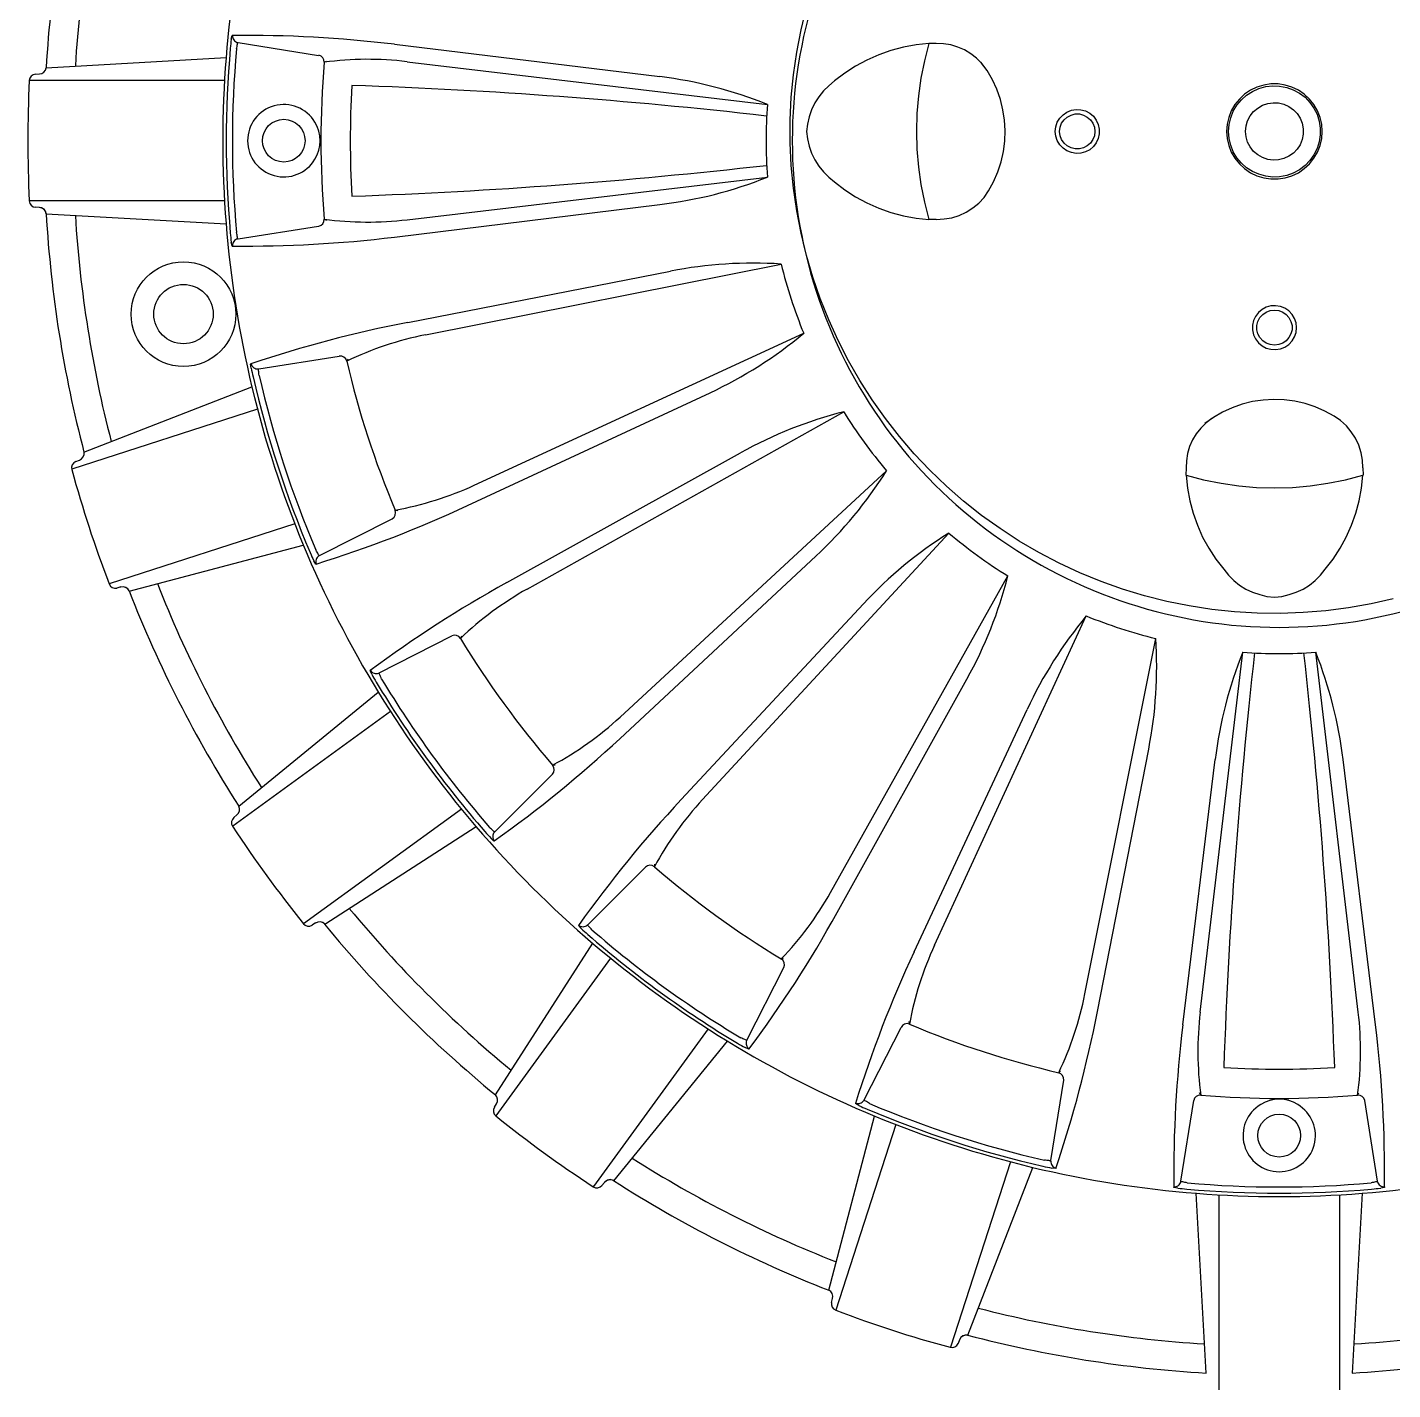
# Model space of a CAD drawing. Extents: x 4 to 114, y 0 to 295.
# Drawn here: x 7.05 to 52.82, y 0 to 45.67 of the extents above; entities that cross this region are included whole.
import ezdxf

# ---------------------------------------------------------------- set-up
doc = ezdxf.new("R2010")
doc.units = 0
doc.layers.add('LIVELLO_1', color=160, linetype='Continuous')

# ---------------------------------------------------------------- blocks, each defined once
blk = doc.blocks.new('AI9-BLK1')
at = {"layer": 'LIVELLO_1', "color": 7}
for p, q in [((-43.47, -102.603), (-43.444, -102.478)), ((-43.444, -102.478), (-43.438, -102.478)), ((-43.429, -102.472), (-43.438, -102.478)), ((-43.255, -102.711), (-43.239, -102.711)), ((-43.239, -102.711), (-40.541, -103.143)), ((-37.999, -102.773), (-29.099, -103.857)), ((-20.083, -102.748), (-20.081, -102.742)), ((-19.836, -102.748), (-20.081, -102.742)), ((-49.674, -103.558), (-43.645, -103.216)), ((-40.355, -103.376), (-40.277, -103.334)), ((-37.574, -103.355), (-25.498, -104.786)), ((-50.032, -103.772), (-49.902, -103.768)), ((-50.233, -103.99), (-50.239, -103.984)), ((-50.231, -103.978), (-50.233, -103.99)), ((-43.697, -103.984), (-50.233, -103.984)), ((-25.498, -104.786), (-25.515, -104.78)), ((-37.574, -108.654), (-25.498, -107.223)), ((-25.498, -107.223), (-25.515, -107.229)), ((-50.233, -108.024), (-50.233, -108.018)), ((-43.697, -108.024), (-50.233, -108.024)), ((-50.028, -108.23), (-50.032, -108.236)), ((-49.902, -108.241), (-50.032, -108.236)), ((-49.674, -108.457), (-43.645, -108.791)), ((-37.999, -109.236), (-29.099, -108.145)), ((-43.239, -109.298), (-40.541, -108.872)), ((-40.355, -108.633), (-40.277, -108.673)), ((-20.081, -108.645), (-20.083, -108.641)), ((-19.836, -108.641), (-20.081, -108.645)), ((-43.255, -109.298), (-43.239, -109.298)), ((-36.963, -112.515), (-25.037, -110.139)), ((-25.037, -110.139), (-25.052, -110.143)), ((-37.546, -112.094), (-28.746, -110.378)), ((-35.325, -117.554), (-24.282, -112.461)), ((-24.282, -112.461), (-24.296, -112.467)), ((-42.819, -113.492), (-42.81, -113.485)), ((-42.802, -113.625), (-42.819, -113.492)), ((-42.802, -113.481), (-42.81, -113.485)), ((-42.549, -113.651), (-39.849, -113.226)), ((-39.6, -113.396), (-39.537, -113.332)), ((-42.565, -113.651), (-42.549, -113.651)), ((-48.409, -116.448), (-42.776, -114.26)), ((-35.549, -118.238), (-27.418, -114.453)), ((-42.591, -115.004), (-48.808, -117.021)), ((-33.551, -121.034), (-22.941, -115.095)), ((-22.941, -115.095), (-22.954, -115.106)), ((-34.234, -120.818), (-26.395, -116.464)), ((-48.806, -117.027), (-48.813, -117.027)), ((-48.81, -117.017), (-48.806, -117.027)), ((-30.436, -125.326), (-21.504, -117.071)), ((-21.504, -117.071), (-21.516, -117.085)), ((-11.461, -116.975), (-11.468, -117.22)), ((-5.54, -116.975), (-5.532, -117.22)), ((-11.459, -117.22), (-11.468, -117.22)), ((-5.532, -117.22), (-5.54, -117.22)), ((-37.976, -118.39), (-37.891, -118.402)), ((-41.341, -118.845), (-47.558, -120.863)), ((-40.513, -119.912), (-38.078, -118.676)), ((-27.668, -128.088), (-19.415, -119.158)), ((-19.415, -119.158), (-19.425, -119.168)), ((-46.892, -121.103), (-41.055, -119.563)), ((-40.528, -119.921), (-40.513, -119.912)), ((-30.438, -126.042), (-23.875, -119.931)), ((-23.379, -131.202), (-17.436, -120.596)), ((-17.436, -120.596), (-17.445, -120.606)), ((-47.558, -120.863), (-47.56, -120.857)), ((-47.175, -120.965), (-47.304, -121.001)), ((-47.3, -121.001), (-47.304, -121.001)), ((-28.386, -128.092), (-22.277, -121.528)), ((-19.896, -132.974), (-14.808, -121.938)), ((-14.808, -121.938), (-14.812, -121.948)), ((-38.512, -123.847), (-36.076, -122.602)), ((-35.786, -122.687), (-35.746, -122.608)), ((-14.857, -134.61), (-12.48, -122.693)), ((-12.48, -122.693), (-12.485, -122.704)), ((-10.992, -135.223), (-9.565, -123.153)), ((-9.565, -123.153), (-9.567, -123.169)), ((-5.691, -135.223), (-7.118, -123.153)), ((-7.118, -123.153), (-7.118, -123.169)), ((-38.816, -123.774), (-38.809, -123.767)), ((-38.758, -123.892), (-38.816, -123.774)), ((-38.805, -123.761), (-38.809, -123.767)), ((-38.524, -123.853), (-38.512, -123.847)), ((-43.219, -128.308), (-38.541, -124.488)), ((-23.16, -131.883), (-18.808, -124.052)), ((-38.133, -125.145), (-43.421, -128.979)), ((-20.578, -133.2), (-16.795, -125.074)), ((-14.435, -135.196), (-12.717, -126.399)), ((-11.573, -135.645), (-10.485, -126.752)), ((-5.113, -135.645), (-6.2, -126.752)), ((-32.697, -126.939), (-32.609, -126.923)), ((-34.638, -129.172), (-32.707, -127.239)), ((-35.755, -128.41), (-41.045, -132.253)), ((-43.425, -128.973), (-43.419, -128.989)), ((-43.419, -128.989), (-43.425, -128.985)), ((-40.337, -132.269), (-35.263, -128.996)), ((-34.651, -129.183), (-34.638, -129.172)), ((-31.518, -132.286), (-29.586, -130.358)), ((-29.287, -130.348), (-29.271, -130.256)), ((-41.045, -132.253), (-41.049, -132.247)), ((-40.647, -132.228), (-40.76, -132.303)), ((-40.757, -132.296), (-40.76, -132.303)), ((-31.83, -132.319), (-31.826, -132.309)), ((-31.741, -132.413), (-31.83, -132.319)), ((-31.824, -132.303), (-31.826, -132.309)), ((-31.53, -132.296), (-31.518, -132.286)), ((-34.617, -137.992), (-31.347, -132.911)), ((-30.759, -133.406), (-34.602, -138.69)), ((-25.033, -133.435), (-24.954, -133.395)), ((-26.19, -136.158), (-24.95, -133.724)), ((-27.487, -135.782), (-31.331, -141.066)), ((-22.259, -138.162), (-21.019, -135.73)), ((-20.736, -135.622), (-20.747, -135.537)), ((-30.649, -140.869), (-26.836, -136.191)), ((-26.196, -136.174), (-26.19, -136.158)), ((-15.733, -137.248), (-15.673, -137.184)), ((-15.995, -140.196), (-15.567, -137.498)), ((-22.267, -138.175), (-22.259, -138.162)), ((-11.636, -140.886), (-11.209, -138.185)), ((-10.972, -138.004), (-11.009, -137.924)), ((-5.713, -138.004), (-5.674, -137.924)), ((-5.049, -140.886), (-5.476, -138.185)), ((-34.651, -138.408), (-34.581, -138.293)), ((-22.545, -138.266), (-22.545, -138.277)), ((-22.545, -138.283), (-22.545, -138.277)), ((-22.431, -138.351), (-22.545, -138.283)), ((-34.607, -138.686), (-34.595, -138.696)), ((-34.595, -138.696), (-34.604, -138.696)), ((-23.444, -144.539), (-21.904, -138.705)), ((-21.189, -138.987), (-23.209, -145.204)), ((-17.345, -140.238), (-19.364, -146.455)), ((-18.778, -146.049), (-16.598, -140.424)), ((-15.997, -140.215), (-15.995, -140.196)), ((-30.958, -140.925), (-31.043, -141.027)), ((-11.638, -140.902), (-11.636, -140.886)), ((-5.047, -140.902), (-5.049, -140.886)), ((-31.331, -141.066), (-31.335, -141.066)), ((-31.043, -141.023), (-31.043, -141.027)), ((-11.875, -141.073), (-11.873, -141.083)), ((-11.873, -141.093), (-11.873, -141.083)), ((-11.743, -141.118), (-11.873, -141.093)), ((-10.79, -147.319), (-11.13, -141.289)), ((-10.365, -141.338), (-10.365, -147.875)), ((-6.32, -141.338), (-6.32, -147.875)), ((-5.887, -147.319), (-5.555, -141.289)), ((-23.346, -144.949), (-23.314, -144.82)), ((-23.216, -145.198), (-23.205, -145.204)), ((-23.205, -145.204), (-23.209, -145.21)), ((-19.364, -146.455), (-19.37, -146.448)), ((-19.056, -146.203), (-19.104, -146.326)), ((-19.104, -146.318), (-19.104, -146.326))]:
    blk.add_line(p, q, dxfattribs=at)
for points in [[(-4.517, -121.36), (-5.261, -121.53), (-6.019, -121.668), (-6.778, -121.761), (-7.542, -121.825), (-8.309, -121.854), (-9.078, -121.842), (-9.843, -121.8), (-10.605, -121.719), (-11.362, -121.603), (-12.113, -121.449), (-12.857, -121.264), (-13.591, -121.038), (-14.312, -120.782), (-15.023, -120.494), (-15.718, -120.17), (-16.397, -119.814), (-17.058, -119.43), (-17.7, -119.009), (-18.321, -118.564), (-18.922, -118.086), (-19.498, -117.582), (-20.051, -117.052), (-20.576, -116.5), (-21.074, -115.918), (-21.544, -115.318), (-21.987, -114.692), (-22.399, -114.048), (-22.78, -113.388), (-23.129, -112.704), (-23.444, -112.008), (-23.726, -111.3), (-23.98, -110.575), (-24.192, -109.848), (-24.371, -109.105), (-24.516, -108.355), (-24.624, -107.598), (-24.696, -106.841), (-24.733, -106.074), (-24.733, -105.314), (-24.696, -104.549), (-24.624, -103.791), (-24.516, -103.035), (-24.371, -102.285), (-24.192, -101.54)], [(-43.296, -102.927), (-43.284, -102.886), (-43.276, -102.848), (-43.27, -102.807), (-43.263, -102.773)], [(-43.263, -102.773), (-43.259, -102.75), (-43.257, -102.729), (-43.255, -102.715), (-43.255, -102.711)], [(-20.083, -102.748), (-20.513, -102.792), (-20.938, -102.869), (-21.357, -102.979), (-21.765, -103.122), (-22.161, -103.301), (-22.541, -103.506), (-22.906, -103.737), (-23.248, -104.003)], [(-20.083, -102.748), (-20.233, -103.326), (-20.351, -103.909), (-20.436, -104.502), (-20.487, -105.098), (-20.503, -105.694), (-20.487, -106.292), (-20.436, -106.888), (-20.351, -107.474), (-20.233, -108.062), (-20.083, -108.641)], [(-18.169, -103.602), (-18.317, -103.409), (-18.488, -103.237), (-18.681, -103.087), (-18.892, -102.96), (-19.115, -102.865), (-19.349, -102.796), (-19.592, -102.757), (-19.836, -102.748)], [(-18.086, -107.69), (-17.915, -107.38), (-17.775, -107.052), (-17.664, -106.718), (-17.588, -106.371), (-17.543, -106.022), (-17.53, -105.667), (-17.552, -105.314), (-17.605, -104.965), (-17.69, -104.618), (-17.809, -104.281), (-17.956, -103.959), (-18.134, -103.654), (-18.339, -103.37)], [(-23.248, -104.003), (-23.444, -104.161), (-23.622, -104.333), (-23.777, -104.531), (-23.909, -104.738), (-24.02, -104.965), (-24.101, -105.204), (-24.156, -105.445), (-24.183, -105.694)], [(-6.897, -105.694), (-6.914, -105.455), (-6.969, -105.224), (-7.057, -105), (-7.176, -104.794), (-7.325, -104.609), (-7.501, -104.448), (-7.699, -104.31), (-7.916, -104.208), (-8.143, -104.142), (-8.382, -104.103), (-8.62, -104.103), (-8.859, -104.142), (-9.088, -104.208), (-9.303, -104.31), (-9.503, -104.448), (-9.677, -104.609), (-9.826, -104.794), (-9.947, -105), (-10.032, -105.224), (-10.085, -105.455), (-10.105, -105.694), (-10.085, -105.935), (-10.032, -106.165), (-9.947, -106.387), (-9.826, -106.595), (-9.677, -106.78), (-9.503, -106.942), (-9.303, -107.077), (-9.088, -107.181), (-8.859, -107.249), (-8.62, -107.283), (-8.382, -107.283), (-8.143, -107.249), (-7.916, -107.181), (-7.699, -107.077), (-7.501, -106.942), (-7.325, -106.78), (-7.176, -106.595), (-7.057, -106.387), (-6.969, -106.165), (-6.914, -105.935), (-6.897, -105.694)], [(-10.038, -105.694), (-10.022, -105.461), (-9.967, -105.233), (-9.88, -105.013), (-9.758, -104.813), (-9.61, -104.632), (-9.435, -104.479), (-9.235, -104.352), (-9.02, -104.256), (-8.794, -104.192), (-8.561, -104.163), (-8.327, -104.175), (-8.092, -104.217), (-7.871, -104.296), (-7.665, -104.412), (-7.477, -104.549), (-7.314, -104.72), (-7.178, -104.911), (-7.075, -105.12), (-7.004, -105.347), (-6.967, -105.58), (-6.967, -105.81), (-7.004, -106.041), (-7.075, -106.269), (-7.178, -106.479), (-7.314, -106.67), (-7.477, -106.836), (-7.665, -106.978), (-7.871, -107.094), (-8.092, -107.173), (-8.327, -107.214), (-8.561, -107.223), (-8.794, -107.196), (-9.02, -107.131), (-9.235, -107.038), (-9.435, -106.911), (-9.61, -106.755), (-9.758, -106.575), (-9.88, -106.375), (-9.967, -106.157), (-10.022, -105.929), (-10.038, -105.694)], [(-9.468, -105.694), (-9.452, -105.509), (-9.401, -105.336), (-9.316, -105.172), (-9.203, -105.031), (-9.062, -104.911), (-8.903, -104.813), (-8.729, -104.755), (-8.548, -104.734), (-8.364, -104.738), (-8.184, -104.78), (-8.016, -104.861), (-7.867, -104.965), (-7.739, -105.098), (-7.642, -105.251), (-7.572, -105.422), (-7.538, -105.604), (-7.538, -105.783), (-7.572, -105.968), (-7.642, -106.138), (-7.739, -106.29), (-7.867, -106.425), (-8.016, -106.527), (-8.184, -106.603), (-8.364, -106.649), (-8.548, -106.656), (-8.729, -106.631)], [(-15.847, -105.694), (-15.831, -105.538), (-15.78, -105.386), (-15.699, -105.249), (-15.588, -105.133), (-15.456, -105.044), (-15.307, -104.983), (-15.15, -104.958), (-14.989, -104.965), (-14.833, -105.008), (-14.692, -105.083), (-14.572, -105.185), (-14.475, -105.314), (-14.408, -105.457), (-14.372, -105.613), (-14.372, -105.775), (-14.408, -105.931), (-14.475, -106.074), (-14.572, -106.201), (-14.692, -106.307), (-14.833, -106.377), (-14.989, -106.421), (-15.15, -106.429), (-15.307, -106.404), (-15.456, -106.344), (-15.588, -106.252), (-15.699, -106.138), (-15.78, -106.003), (-15.831, -105.852), (-15.847, -105.694)], [(-14.518, -105.694), (-14.536, -105.837), (-14.584, -105.968), (-14.666, -106.082), (-14.774, -106.178), (-14.899, -106.244), (-15.037, -106.28), (-15.18, -106.28), (-15.318, -106.244), (-15.446, -106.178), (-15.553, -106.082), (-15.636, -105.968), (-15.686, -105.837), (-15.703, -105.694), (-15.686, -105.55), (-15.636, -105.422), (-15.553, -105.303), (-15.446, -105.212), (-15.318, -105.143), (-15.18, -105.108), (-15.037, -105.108), (-14.899, -105.143), (-14.774, -105.212), (-14.666, -105.303), (-14.584, -105.422), (-14.536, -105.55), (-14.518, -105.694)], [(-24.183, -105.694), (-24.156, -105.939), (-24.101, -106.186), (-24.02, -106.425), (-23.909, -106.649), (-23.777, -106.859), (-23.622, -107.052), (-23.444, -107.229), (-23.248, -107.384)], [(-8.729, -106.631), (-8.903, -106.57), (-9.062, -106.479), (-9.203, -106.361), (-9.316, -106.211), (-9.401, -106.053), (-9.452, -105.879), (-9.468, -105.694)], [(-23.248, -107.384), (-22.906, -107.648), (-22.541, -107.883), (-22.161, -108.087), (-21.765, -108.265), (-21.357, -108.409), (-20.938, -108.519), (-20.513, -108.596), (-20.083, -108.641)], [(-19.836, -108.641), (-19.576, -108.629), (-19.319, -108.587), (-19.07, -108.508), (-18.832, -108.4), (-18.613, -108.257), (-18.411, -108.095), (-18.236, -107.906), (-18.086, -107.69)], [(-43.263, -109.236), (-43.27, -109.202), (-43.276, -109.161), (-43.284, -109.127), (-43.296, -109.082)], [(-43.255, -109.298), (-43.255, -109.298), (-43.255, -109.293), (-43.257, -109.281), (-43.259, -109.258), (-43.263, -109.236)], [(-43.438, -109.537), (-43.444, -109.53), (-43.47, -109.406)], [(-7.761, -112.272), (-7.777, -112.11), (-7.828, -111.963), (-7.909, -111.826), (-8.023, -111.709), (-8.155, -111.622), (-8.303, -111.56), (-8.463, -111.537), (-8.62, -111.545), (-8.776, -111.589), (-8.916, -111.662), (-9.039, -111.765), (-9.135, -111.894), (-9.203, -112.037), (-9.237, -112.193), (-9.237, -112.349), (-9.203, -112.509), (-9.135, -112.652), (-9.039, -112.781), (-8.916, -112.883), (-8.776, -112.958), (-8.62, -112.997), (-8.463, -113.008), (-8.303, -112.981), (-8.155, -112.925), (-8.023, -112.837), (-7.909, -112.719), (-7.828, -112.584)], [(-8.501, -111.682), (-8.36, -111.699), (-8.226, -111.749), (-8.108, -111.832), (-8.014, -111.934), (-7.948, -112.065), (-7.911, -112.202), (-7.911, -112.343), (-7.948, -112.482), (-8.014, -112.604), (-8.108, -112.713), (-8.226, -112.792), (-8.36, -112.842), (-8.501, -112.862), (-8.644, -112.842), (-8.778, -112.792), (-8.894, -112.713), (-8.989, -112.604), (-9.054, -112.482), (-9.088, -112.343), (-9.088, -112.202), (-9.054, -112.065), (-8.989, -111.934), (-8.894, -111.832), (-8.778, -111.749), (-8.644, -111.699), (-8.501, -111.682)], [(-7.828, -112.584), (-7.777, -112.432), (-7.761, -112.272)], [(-42.551, -113.72), (-42.555, -113.695), (-42.559, -113.675), (-42.563, -113.662), (-42.563, -113.658), (-42.563, -113.651), (-42.565, -113.651)], [(-42.536, -113.872), (-42.54, -113.832), (-42.542, -113.787), (-42.547, -113.753), (-42.551, -113.72)], [(-8.884, -114.703), (-9.237, -114.753), (-9.582, -114.838), (-9.918, -114.956), (-10.239, -115.106), (-10.548, -115.282), (-10.838, -115.488)], [(-6.497, -115.237), (-6.81, -115.066), (-7.136, -114.923), (-7.473, -114.817), (-7.822, -114.736), (-8.175, -114.694), (-8.531, -114.682), (-8.884, -114.703)], [(-10.602, -115.318), (-10.794, -115.463), (-10.97, -115.637), (-11.124, -115.826), (-11.248, -116.032), (-11.347, -116.258), (-11.415, -116.491), (-11.453, -116.732), (-11.461, -116.975)], [(-5.54, -116.975), (-5.551, -116.713), (-5.596, -116.464), (-5.674, -116.213), (-5.782, -115.978), (-5.925, -115.76), (-6.091, -115.56), (-6.285, -115.384), (-6.497, -115.237)], [(-11.459, -117.22), (-11.415, -117.65), (-11.339, -118.074), (-11.226, -118.487), (-11.083, -118.896), (-10.909, -119.295), (-10.7, -119.669), (-10.464, -120.031), (-10.201, -120.371)], [(-11.459, -117.22), (-10.881, -117.372), (-10.292, -117.49), (-9.699, -117.575), (-9.101, -117.625), (-8.501, -117.644), (-7.901, -117.625), (-7.304, -117.575), (-6.71, -117.49), (-6.121, -117.372), (-5.54, -117.22)], [(-6.801, -120.371), (-6.537, -120.031), (-6.302, -119.669), (-6.095, -119.295), (-5.919, -118.896), (-5.774, -118.487), (-5.664, -118.074), (-5.585, -117.65), (-5.54, -117.22)], [(-40.556, -119.858), (-40.57, -119.835), (-40.592, -119.8), (-40.611, -119.767), (-40.632, -119.725)], [(-40.528, -119.921), (-40.528, -119.921), (-40.528, -119.912), (-40.534, -119.902), (-40.543, -119.885), (-40.556, -119.858)], [(-40.628, -120.199), (-40.637, -120.205), (-40.7, -120.089)], [(-10.201, -120.371), (-10.045, -120.569), (-9.868, -120.747), (-9.669, -120.901), (-9.46, -121.034), (-9.233, -121.142), (-8.995, -121.223), (-8.752, -121.279), (-8.501, -121.306)], [(-8.501, -121.306), (-8.252, -121.279), (-8.005, -121.223), (-7.771, -121.142), (-7.544, -121.034), (-7.331, -120.901), (-7.136, -120.747), (-6.957, -120.569), (-6.801, -120.371)], [(-38.492, -123.911), (-38.503, -123.886), (-38.514, -123.863), (-38.52, -123.859), (-38.522, -123.853), (-38.524, -123.853)], [(-38.429, -124.052), (-38.445, -124.013), (-38.463, -123.971), (-38.477, -123.938), (-38.492, -123.911)], [(-34.696, -129.133), (-34.719, -129.108), (-34.747, -129.081), (-34.776, -129.058), (-34.808, -129.029)], [(-34.66, -129.478), (-34.668, -129.484), (-34.761, -129.392)], [(-34.651, -129.183), (-34.651, -129.183), (-34.651, -129.179), (-34.653, -129.179), (-34.662, -129.166), (-34.676, -129.15), (-34.696, -129.133)], [(-31.479, -132.348), (-31.501, -132.328), (-31.514, -132.313), (-31.526, -132.303), (-31.528, -132.303), (-31.53, -132.303), (-31.53, -132.296)], [(-31.38, -132.457), (-31.407, -132.429), (-31.433, -132.398), (-31.459, -132.371), (-31.479, -132.348)], [(-26.255, -136.141), (-26.285, -136.127), (-26.32, -136.11), (-26.355, -136.094), (-26.393, -136.077)], [(-26.196, -136.174), (-26.196, -136.174), (-26.198, -136.174), (-26.2, -136.168), (-26.213, -136.162), (-26.23, -136.152), (-26.255, -136.141)], [(-26.115, -136.457), (-26.119, -136.463), (-26.239, -136.407)], [(-22.204, -138.202), (-22.229, -138.192), (-22.246, -138.181), (-22.259, -138.181), (-22.263, -138.175), (-22.265, -138.175), (-22.267, -138.175)], [(-22.072, -138.283), (-22.11, -138.258), (-22.143, -138.237), (-22.176, -138.218), (-22.204, -138.202)], [(-16.062, -140.196), (-16.095, -140.196), (-16.131, -140.192), (-16.171, -140.186), (-16.214, -140.179)], [(-15.997, -140.215), (-15.997, -140.215), (-15.997, -140.21), (-15.999, -140.21), (-16.001, -140.21), (-16.016, -140.21), (-16.035, -140.202), (-16.062, -140.196)], [(-15.829, -140.458), (-15.833, -140.464), (-15.965, -140.447)], [(-11.573, -140.906), (-11.598, -140.906), (-11.619, -140.902), (-11.634, -140.902), (-11.638, -140.902)], [(-11.423, -140.942), (-11.461, -140.931), (-11.502, -140.925), (-11.538, -140.913), (-11.573, -140.906)], [(-5.113, -140.906), (-5.147, -140.913), (-5.183, -140.925), (-5.222, -140.931), (-5.261, -140.942)], [(-5.047, -140.902), (-5.047, -140.902), (-5.049, -140.902), (-5.053, -140.902), (-5.066, -140.902), (-5.087, -140.906), (-5.113, -140.906)], [(-4.812, -141.083), (-4.812, -141.093), (-4.94, -141.118)]]:
    blk.add_lwpolyline(points, dxfattribs=at)
for centre, radius in [((-41.711, -106.004), 0.716), ((-45.071, -111.818), 1.756), ((-45.071, -111.817), 0.995), ((-8.342, -139.357), 0.719)]:
    blk.add_circle(centre, radius, dxfattribs=at)
for points, knots in [([(-39.894, -89.934), (-41.581, -93.243), (-42.736, -96.801), (-43.318, -100.465), (-43.899, -104.136), (-43.899, -107.873), (-43.318, -111.543)], [0, 0, 0, 0, 1, 1, 1, 2, 2, 2, 2]), ([(-50.028, -103.779), (-50.028, -103.779), (-50.032, -103.772), (-50.032, -103.772), (-50.144, -103.779), (-50.233, -103.87), (-50.239, -103.984)], [0, 0, 0, 0, 1, 1, 1, 2, 2, 2, 2]), ([(-40.666, -105.382), (-40.945, -104.915), (-41.504, -104.688), (-42.032, -104.836), (-42.557, -104.979), (-42.923, -105.461), (-42.923, -106.007), (-42.923, -106.554), (-42.557, -107.029), (-42.032, -107.173), (-41.504, -107.32), (-40.945, -107.094), (-40.666, -106.629)], [0, 0, 0, 0, 1, 1, 1, 2, 2, 2, 3, 3, 3, 4, 4, 4, 4]), ([(-50.233, -108.018), (-50.233, -108.018), (-50.239, -108.024), (-50.239, -108.024), (-50.233, -108.139), (-50.144, -108.23), (-50.032, -108.236)], [0, 0, 0, 0, 1, 1, 1, 2, 2, 2, 2]), ([(-5.789, -122.118), (-4.098, -121.846), (-2.46, -121.316), (-0.933, -120.54), (0.593, -119.761), (1.987, -118.749), (3.197, -117.54), (4.408, -116.327), (5.423, -114.935), (6.199, -113.413), (6.976, -111.884), (7.51, -110.245), (7.777, -108.552)], [0, 0, 0, 0, 1, 1, 1, 2, 2, 2, 3, 3, 3, 4, 4, 4, 4]), ([(-43.255, -109.298), (-43.308, -109.31), (-43.355, -109.343), (-43.387, -109.383), (-43.419, -109.428), (-43.434, -109.48), (-43.429, -109.537), (-43.429, -109.537), (-43.438, -109.537), (-43.438, -109.537)], [0, 0, 0, 0, 1, 1, 1, 2, 2, 2, 3, 3, 3, 3]), ([(-43.318, -111.543), (-42.736, -115.213), (-41.581, -118.768), (-39.894, -122.075), (-38.207, -125.381), (-36.01, -128.404), (-33.383, -131.035)], [0, 0, 0, 0, 1, 1, 1, 2, 2, 2, 2]), ([(-48.681, -116.759), (-48.681, -116.759), (-48.557, -116.713), (-48.557, -116.713), (-48.447, -116.674), (-48.384, -116.562), (-48.404, -116.441)], [0, 0, 0, 0, 1, 1, 1, 2, 2, 2, 2]), ([(-48.676, -116.765), (-48.676, -116.765), (-48.681, -116.759), (-48.681, -116.759), (-48.785, -116.805), (-48.843, -116.919), (-48.813, -117.027)], [0, 0, 0, 0, 1, 1, 1, 2, 2, 2, 2]), ([(-40.528, -119.921), (-40.572, -119.947), (-40.609, -119.993), (-40.625, -120.045), (-40.643, -120.097), (-40.641, -120.147), (-40.619, -120.199), (-40.619, -120.199), (-40.628, -120.199), (-40.628, -120.199)], [0, 0, 0, 0, 1, 1, 1, 2, 2, 2, 3, 3, 3, 3]), ([(-47.56, -120.857), (-47.56, -120.857), (-47.564, -120.863), (-47.564, -120.863), (-47.526, -120.97), (-47.411, -121.028), (-47.304, -121.001)], [0, 0, 0, 0, 1, 1, 1, 2, 2, 2, 2]), ([(-43.381, -128.694), (-43.381, -128.694), (-43.28, -128.609), (-43.28, -128.609), (-43.187, -128.537), (-43.159, -128.41), (-43.219, -128.308)], [0, 0, 0, 0, 1, 1, 1, 2, 2, 2, 2]), ([(-43.377, -128.694), (-43.377, -128.694), (-43.381, -128.694), (-43.381, -128.694), (-43.468, -128.767), (-43.487, -128.894), (-43.425, -128.985)], [0, 0, 0, 0, 1, 1, 1, 2, 2, 2, 2]), ([(-34.651, -129.183), (-34.685, -129.224), (-34.706, -129.274), (-34.706, -129.332), (-34.706, -129.382), (-34.687, -129.434), (-34.651, -129.471), (-34.651, -129.471), (-34.66, -129.478), (-34.66, -129.478)], [0, 0, 0, 0, 1, 1, 1, 2, 2, 2, 3, 3, 3, 3]), ([(-33.383, -131.035), (-30.754, -133.663), (-27.732, -135.855), (-24.42, -137.544), (-21.108, -139.224), (-17.552, -140.383), (-13.882, -140.965)], [0, 0, 0, 0, 1, 1, 1, 2, 2, 2, 2]), ([(-41.049, -132.247), (-41.049, -132.247), (-41.051, -132.253), (-41.051, -132.253), (-40.978, -132.344), (-40.856, -132.361), (-40.76, -132.303)], [0, 0, 0, 0, 1, 1, 1, 2, 2, 2, 2]), ([(-26.196, -136.174), (-26.217, -136.226), (-26.221, -136.276), (-26.204, -136.328), (-26.188, -136.378), (-26.153, -136.424), (-26.107, -136.453), (-26.107, -136.453), (-26.115, -136.457), (-26.115, -136.457)], [0, 0, 0, 0, 1, 1, 1, 2, 2, 2, 3, 3, 3, 3]), ([(-34.647, -138.408), (-34.647, -138.408), (-34.651, -138.408), (-34.651, -138.408), (-34.712, -138.503), (-34.692, -138.63), (-34.604, -138.696)], [0, 0, 0, 0, 1, 1, 1, 2, 2, 2, 2]), ([(-8.963, -138.316), (-9.433, -138.595), (-9.656, -139.153), (-9.511, -139.681), (-9.367, -140.202), (-8.888, -140.568), (-8.344, -140.568), (-7.795, -140.568), (-7.318, -140.202), (-7.172, -139.681), (-7.027, -139.153), (-7.252, -138.595), (-7.72, -138.316)], [0, 0, 0, 0, 1, 1, 1, 2, 2, 2, 3, 3, 3, 4, 4, 4, 4]), ([(-15.997, -140.215), (-16.001, -140.264), (-15.986, -140.316), (-15.954, -140.362), (-15.924, -140.408), (-15.878, -140.435), (-15.825, -140.447), (-15.825, -140.447), (-15.829, -140.458), (-15.829, -140.458)], [0, 0, 0, 0, 1, 1, 1, 2, 2, 2, 3, 3, 3, 3]), ([(-5.047, -140.902), (-5.034, -140.954), (-5.005, -140.998), (-4.962, -141.033), (-4.917, -141.066), (-4.863, -141.077), (-4.808, -141.073), (-4.808, -141.073), (-4.812, -141.083), (-4.812, -141.083)], [0, 0, 0, 0, 1, 1, 1, 2, 2, 2, 3, 3, 3, 3]), ([(-31.335, -141.066), (-31.335, -141.066), (-31.335, -141.073), (-31.335, -141.073), (-31.242, -141.135), (-31.116, -141.112), (-31.043, -141.027)], [0, 0, 0, 0, 1, 1, 1, 2, 2, 2, 2]), ([(-23.341, -144.942), (-23.341, -144.942), (-23.346, -144.949), (-23.346, -144.949), (-23.375, -145.057), (-23.316, -145.169), (-23.209, -145.21)], [0, 0, 0, 0, 1, 1, 1, 2, 2, 2, 2]), ([(-19.37, -146.448), (-19.37, -146.448), (-19.368, -146.455), (-19.368, -146.455), (-19.259, -146.488), (-19.147, -146.432), (-19.104, -146.326)], [0, 0, 0, 0, 1, 1, 1, 2, 2, 2, 2])]:
    blk.add_open_spline(points, degree=3, knots=knots, dxfattribs=at)
for points in [[(-48.409, -95.561), (-49.096, -98.205), (-49.513, -100.829), (-49.674, -103.558)], [(-22.884, -98.596), (-23.663, -100.125), (-24.192, -101.762), (-24.463, -103.457)], [(-48.275, -99.682), (-48.485, -100.999), (-48.613, -102.171), (-48.696, -103.5)], [(-37.999, -102.773), (-39.837, -102.553), (-41.585, -102.456), (-43.438, -102.478)], [(-43.429, -102.472), (-43.434, -102.528), (-43.419, -102.58), (-43.387, -102.626)], [(-43.501, -102.91), (-43.685, -104.973), (-43.685, -107.035), (-43.501, -109.098)], [(-43.47, -102.603), (-43.485, -102.723), (-43.493, -102.79), (-43.503, -102.91)], [(-43.296, -102.927), (-43.476, -104.983), (-43.476, -107.029), (-43.296, -109.082)], [(-43.387, -102.626), (-43.355, -102.665), (-43.308, -102.698), (-43.255, -102.711)], [(-40.355, -103.376), (-40.345, -103.263), (-40.426, -103.16), (-40.539, -103.137)], [(-40.355, -103.376), (-40.501, -105.143), (-40.501, -106.865), (-40.355, -108.633)], [(-37.574, -103.355), (-38.503, -103.245), (-39.431, -103.249), (-40.355, -103.376)], [(-49.902, -103.762), (-49.782, -103.762), (-49.685, -103.677), (-49.672, -103.558)], [(-25.498, -104.786), (-26.659, -104.321), (-27.859, -104.011), (-29.099, -103.857)], [(-24.463, -103.457), (-24.731, -105.143), (-24.731, -106.865), (-24.463, -108.552)], [(-50.239, -103.984), (-50.306, -105.382), (-50.306, -106.629), (-50.239, -108.024)], [(-39.426, -104.151), (-39.5, -105.416), (-39.5, -106.593), (-39.426, -107.866)], [(-25.524, -105.177), (-30.335, -104.636), (-34.587, -104.325), (-39.426, -104.151)], [(-25.498, -104.786), (-25.557, -105.604), (-25.557, -106.404), (-25.498, -107.223)], [(-40.668, -106.629), (-40.434, -106.244), (-40.434, -105.762), (-40.668, -105.382)], [(-39.426, -107.866), (-34.587, -107.686), (-30.335, -107.37), (-25.524, -106.832)], [(-29.099, -108.145), (-27.859, -107.995), (-26.659, -107.69), (-25.498, -107.223)], [(-49.674, -108.457), (-49.679, -108.338), (-49.78, -108.241), (-49.902, -108.241)], [(-49.672, -108.45), (-49.685, -108.332), (-49.782, -108.247), (-49.902, -108.247)], [(-49.674, -108.45), (-49.513, -111.18), (-49.096, -113.805), (-48.409, -116.441)], [(-48.696, -108.514), (-48.613, -109.844), (-48.485, -111.007), (-48.275, -112.326)], [(-40.539, -108.872), (-40.426, -108.849), (-40.345, -108.745), (-40.355, -108.633)], [(-40.355, -108.633), (-39.431, -108.758), (-38.503, -108.764), (-37.574, -108.654)], [(-24.463, -108.552), (-24.192, -110.245), (-23.663, -111.884), (-22.884, -113.413)], [(-43.503, -109.098), (-43.493, -109.219), (-43.485, -109.287), (-43.47, -109.406)], [(-43.438, -109.537), (-41.585, -109.553), (-39.837, -109.458), (-37.999, -109.236)], [(-25.037, -110.139), (-26.285, -110.058), (-27.519, -110.139), (-28.746, -110.378)], [(-25.037, -110.139), (-24.839, -110.939), (-24.59, -111.701), (-24.282, -112.461)], [(-37.546, -112.094), (-39.362, -112.451), (-41.055, -112.895), (-42.81, -113.485)], [(-48.275, -112.326), (-48.066, -113.641), (-47.826, -114.8), (-47.494, -116.088)], [(-36.963, -112.515), (-37.877, -112.696), (-38.758, -112.991), (-39.6, -113.396)], [(-27.418, -114.453), (-26.287, -113.924), (-25.243, -113.263), (-24.282, -112.461)], [(-42.802, -113.481), (-42.791, -113.539), (-42.759, -113.583), (-42.717, -113.616)], [(-39.6, -113.396), (-39.628, -113.282), (-39.734, -113.209), (-39.849, -113.226)], [(-39.6, -113.396), (-39.192, -115.116), (-38.66, -116.759), (-37.976, -118.39)], [(-22.884, -113.413), (-22.106, -114.935), (-21.096, -116.327), (-19.882, -117.54)], [(-42.802, -113.625), (-42.78, -113.737), (-42.766, -113.805), (-42.738, -113.917)], [(-42.738, -113.917), (-42.273, -115.943), (-41.636, -117.897), (-40.826, -119.81)], [(-42.717, -113.616), (-42.672, -113.645), (-42.618, -113.662), (-42.565, -113.651)], [(-42.536, -113.872), (-42.072, -115.885), (-41.441, -117.829), (-40.632, -119.725)], [(-22.941, -115.095), (-24.152, -115.403), (-25.303, -115.861), (-26.395, -116.464)], [(-22.941, -115.095), (-22.506, -115.793), (-22.033, -116.441), (-21.504, -117.071)], [(-48.813, -117.027), (-48.447, -118.373), (-48.062, -119.555), (-47.564, -120.863)], [(-23.875, -119.931), (-22.959, -119.083), (-22.169, -118.128), (-21.504, -117.071)], [(-37.976, -118.39), (-37.059, -118.219), (-36.172, -117.941), (-35.325, -117.554)], [(-19.882, -117.54), (-18.67, -118.749), (-17.278, -119.761), (-15.75, -120.54)], [(-40.628, -120.199), (-38.863, -119.646), (-37.229, -119.015), (-35.549, -118.238)], [(-38.078, -118.676), (-37.976, -118.624), (-37.931, -118.5), (-37.976, -118.39)], [(-19.415, -119.158), (-20.474, -119.823), (-21.425, -120.612), (-22.277, -121.528)], [(-19.415, -119.158), (-18.786, -119.688), (-18.137, -120.163), (-17.436, -120.596)], [(-40.826, -119.81), (-40.779, -119.921), (-40.749, -119.981), (-40.7, -120.089)], [(-34.234, -120.818), (-35.853, -121.715), (-37.325, -122.667), (-38.809, -123.767)], [(-18.808, -124.052), (-18.202, -122.955), (-17.745, -121.807), (-17.436, -120.596)], [(-15.75, -120.54), (-14.225, -121.316), (-12.587, -121.846), (-10.896, -122.118)], [(-46.892, -121.103), (-46.937, -120.994), (-47.06, -120.932), (-47.177, -120.97)], [(-46.894, -121.096), (-46.941, -120.988), (-47.062, -120.936), (-47.175, -120.97)], [(-46.894, -121.096), (-45.898, -123.643), (-44.69, -126.007), (-43.219, -128.308)], [(-45.946, -120.851), (-45.456, -122.095), (-44.972, -123.165), (-44.367, -124.353)], [(-33.551, -121.034), (-34.364, -121.493), (-35.11, -122.045), (-35.786, -122.687)], [(-14.808, -121.938), (-15.605, -122.897), (-16.267, -123.944), (-16.795, -125.074)], [(-14.808, -121.938), (-14.044, -122.245), (-13.28, -122.494), (-12.48, -122.693)], [(-10.896, -122.118), (-9.203, -122.386), (-7.479, -122.386), (-5.789, -122.118)], [(-35.786, -122.687), (-35.847, -122.586), (-35.971, -122.55), (-36.076, -122.602)], [(-35.786, -122.687), (-34.865, -124.2), (-33.852, -125.597), (-32.697, -126.939)], [(-12.717, -126.399), (-12.476, -125.172), (-12.4, -123.938), (-12.48, -122.693)], [(-9.565, -123.153), (-10.028, -124.312), (-10.337, -125.512), (-10.485, -126.752)], [(-9.169, -123.175), (-9.707, -127.99), (-10.026, -132.236), (-10.201, -137.072)], [(-9.565, -123.153), (-8.743, -123.211), (-7.94, -123.211), (-7.118, -123.153)], [(-6.482, -137.072), (-6.661, -132.236), (-6.976, -127.99), (-7.516, -123.175)], [(-6.198, -126.752), (-6.348, -125.512), (-6.657, -124.312), (-7.118, -123.153)], [(-38.805, -123.761), (-38.776, -123.807), (-38.733, -123.842), (-38.682, -123.859)], [(-38.758, -123.892), (-38.703, -123.996), (-38.669, -124.056), (-38.609, -124.154)], [(-38.682, -123.859), (-38.63, -123.875), (-38.575, -123.875), (-38.524, -123.853)], [(-44.367, -124.353), (-43.761, -125.535), (-43.174, -126.563), (-42.459, -127.689)], [(-38.609, -124.154), (-37.54, -125.938), (-36.33, -127.598), (-34.966, -129.166)], [(-38.429, -124.052), (-37.367, -125.818), (-36.166, -127.473), (-34.808, -129.029)], [(-32.697, -126.939), (-31.875, -126.495), (-31.12, -125.957), (-30.436, -125.326)], [(-34.66, -129.478), (-33.149, -128.41), (-31.792, -127.303), (-30.438, -126.042)], [(-32.707, -127.239), (-32.624, -127.153), (-32.62, -127.031), (-32.697, -126.939)], [(-28.386, -128.092), (-29.648, -129.444), (-30.754, -130.803), (-31.826, -132.309)], [(-27.668, -128.088), (-28.301, -128.773), (-28.844, -129.523), (-29.287, -130.348)], [(-43.425, -128.985), (-42.657, -130.155), (-41.926, -131.16), (-41.051, -132.253)], [(-34.966, -129.166), (-34.891, -129.251), (-34.842, -129.309), (-34.761, -129.392)], [(-29.287, -130.348), (-29.374, -130.269), (-29.503, -130.273), (-29.586, -130.358)], [(-29.287, -130.348), (-27.942, -131.501), (-26.547, -132.521), (-25.033, -133.435)], [(-25.033, -133.435), (-24.39, -132.762), (-23.837, -132.014), (-23.379, -131.202)], [(-39.513, -131.74), (-38.664, -132.77), (-37.875, -133.638), (-36.931, -134.581)], [(-40.337, -132.269), (-40.413, -132.178), (-40.552, -132.161), (-40.649, -132.236)], [(-40.341, -132.263), (-40.42, -132.178), (-40.552, -132.167), (-40.647, -132.236)], [(-26.115, -136.457), (-25.009, -134.974), (-24.061, -133.503), (-23.16, -131.883)], [(-40.341, -132.269), (-38.609, -134.378), (-36.726, -136.26), (-34.617, -137.992)], [(-31.824, -132.303), (-31.784, -132.338), (-31.731, -132.355), (-31.678, -132.355)], [(-31.741, -132.413), (-31.656, -132.49), (-31.603, -132.542), (-31.516, -132.616)], [(-31.678, -132.355), (-31.622, -132.355), (-31.571, -132.338), (-31.53, -132.296)], [(-31.516, -132.616), (-29.949, -133.979), (-28.285, -135.19), (-26.502, -136.26)], [(-31.38, -132.457), (-29.821, -133.815), (-28.165, -135.013), (-26.393, -136.077)], [(-19.896, -132.974), (-20.284, -133.819), (-20.568, -134.706), (-20.736, -135.622)], [(-24.95, -133.724), (-24.897, -133.622), (-24.932, -133.497), (-25.033, -133.435)], [(-20.578, -133.2), (-21.359, -134.876), (-21.993, -136.509), (-22.545, -138.277)], [(-36.931, -134.581), (-35.989, -135.52), (-35.112, -136.322), (-34.085, -137.161)], [(-15.733, -137.248), (-15.331, -136.407), (-15.037, -135.526), (-14.857, -134.61)], [(-15.829, -140.458), (-15.238, -138.705), (-14.79, -137.007), (-14.435, -135.196)], [(-10.992, -135.223), (-11.102, -136.152), (-11.094, -137.076), (-10.972, -138.004)], [(-5.713, -138.004), (-5.589, -137.076), (-5.583, -136.152), (-5.691, -135.223)], [(-20.736, -135.622), (-20.842, -135.576), (-20.966, -135.622), (-21.019, -135.73)], [(-20.736, -135.622), (-19.1, -136.312), (-17.458, -136.837), (-15.733, -137.248)], [(-11.573, -135.645), (-11.796, -137.487), (-11.894, -139.23), (-11.873, -141.083)], [(-4.812, -141.083), (-4.792, -139.23), (-4.887, -137.487), (-5.113, -135.645)], [(-26.502, -136.26), (-26.403, -136.316), (-26.34, -136.355), (-26.239, -136.407)], [(-15.567, -137.498), (-15.548, -137.385), (-15.622, -137.276), (-15.733, -137.248)], [(-10.201, -137.072), (-8.93, -137.151), (-7.755, -137.151), (-6.482, -137.072)], [(-34.583, -138.293), (-34.515, -138.198), (-34.53, -138.065), (-34.617, -137.986)], [(-22.386, -138.273), (-22.336, -138.252), (-22.293, -138.218), (-22.267, -138.175)], [(-10.972, -138.004), (-11.088, -137.992), (-11.189, -138.071), (-11.209, -138.185)], [(-10.972, -138.004), (-9.207, -138.146), (-7.479, -138.146), (-5.713, -138.004)], [(-7.72, -138.316), (-8.104, -138.083), (-8.581, -138.083), (-8.963, -138.316)], [(-5.476, -138.185), (-5.494, -138.071), (-5.598, -137.992), (-5.713, -138.004)], [(-22.545, -138.266), (-22.494, -138.287), (-22.437, -138.287), (-22.386, -138.273)], [(-22.431, -138.351), (-22.327, -138.395), (-22.261, -138.424), (-22.155, -138.47)], [(-22.155, -138.47), (-20.242, -139.282), (-18.285, -139.918), (-16.261, -140.383)], [(-22.072, -138.283), (-20.17, -139.089), (-18.226, -139.72), (-16.214, -140.179)], [(-34.604, -138.696), (-33.513, -139.571), (-32.504, -140.306), (-31.335, -141.073)], [(-30.031, -140.111), (-28.904, -140.827), (-27.885, -141.407), (-26.698, -142.016)], [(-16.261, -140.383), (-16.148, -140.414), (-16.078, -140.424), (-15.965, -140.447)], [(-30.654, -140.863), (-30.759, -140.805), (-30.886, -140.834), (-30.958, -140.925)], [(-30.649, -140.869), (-30.752, -140.805), (-30.888, -140.827), (-30.958, -140.931)], [(-30.657, -140.863), (-28.355, -142.342), (-25.985, -143.545), (-23.444, -144.539)], [(-13.882, -140.965), (-10.211, -141.546), (-6.474, -141.546), (-2.803, -140.965)], [(-11.723, -141.033), (-11.681, -140.998), (-11.651, -140.954), (-11.638, -140.902)], [(-11.423, -140.942), (-9.364, -141.124), (-7.32, -141.124), (-5.261, -140.942)], [(-11.875, -141.073), (-11.821, -141.077), (-11.768, -141.066), (-11.723, -141.033)], [(-11.743, -141.118), (-11.628, -141.129), (-11.555, -141.141), (-11.441, -141.152)], [(-11.441, -141.152), (-9.371, -141.334), (-7.314, -141.334), (-5.244, -141.152)], [(-5.244, -141.152), (-5.129, -141.141), (-5.057, -141.129), (-4.94, -141.118)], [(-26.698, -142.016), (-25.511, -142.618), (-24.432, -143.102), (-23.192, -143.59)], [(-23.316, -144.82), (-23.282, -144.71), (-23.335, -144.585), (-23.442, -144.539)], [(-23.209, -145.21), (-21.902, -145.703), (-20.718, -146.091), (-19.368, -146.455)], [(-18.426, -145.142), (-17.134, -145.472), (-15.986, -145.711), (-14.668, -145.921)], [(-14.668, -145.921), (-13.351, -146.13), (-12.174, -146.255), (-10.844, -146.342)], [(-5.833, -146.342), (-4.502, -146.255), (-3.337, -146.13), (-2.017, -145.921)], [(-18.778, -146.049), (-18.896, -146.023), (-19.019, -146.091), (-19.058, -146.203)], [(-18.786, -146.049), (-18.9, -146.029), (-19.015, -146.091), (-19.054, -146.203)], [(-18.786, -146.049), (-16.143, -146.739), (-13.517, -147.155), (-10.79, -147.319)], [(-5.896, -147.319), (-3.168, -147.155), (-0.542, -146.739), (2.103, -146.049)]]:
    blk.add_open_spline(points, degree=3, dxfattribs=at)

msp = doc.modelspace()

# ---------------------------------------------------------------- block references
at = {"layer": 'LIVELLO_1', "color": 7}
msp.add_blockref('AI9-BLK1', (57.354983, 147.875384), dxfattribs=at)

doc.saveas('drawing.dxf')
